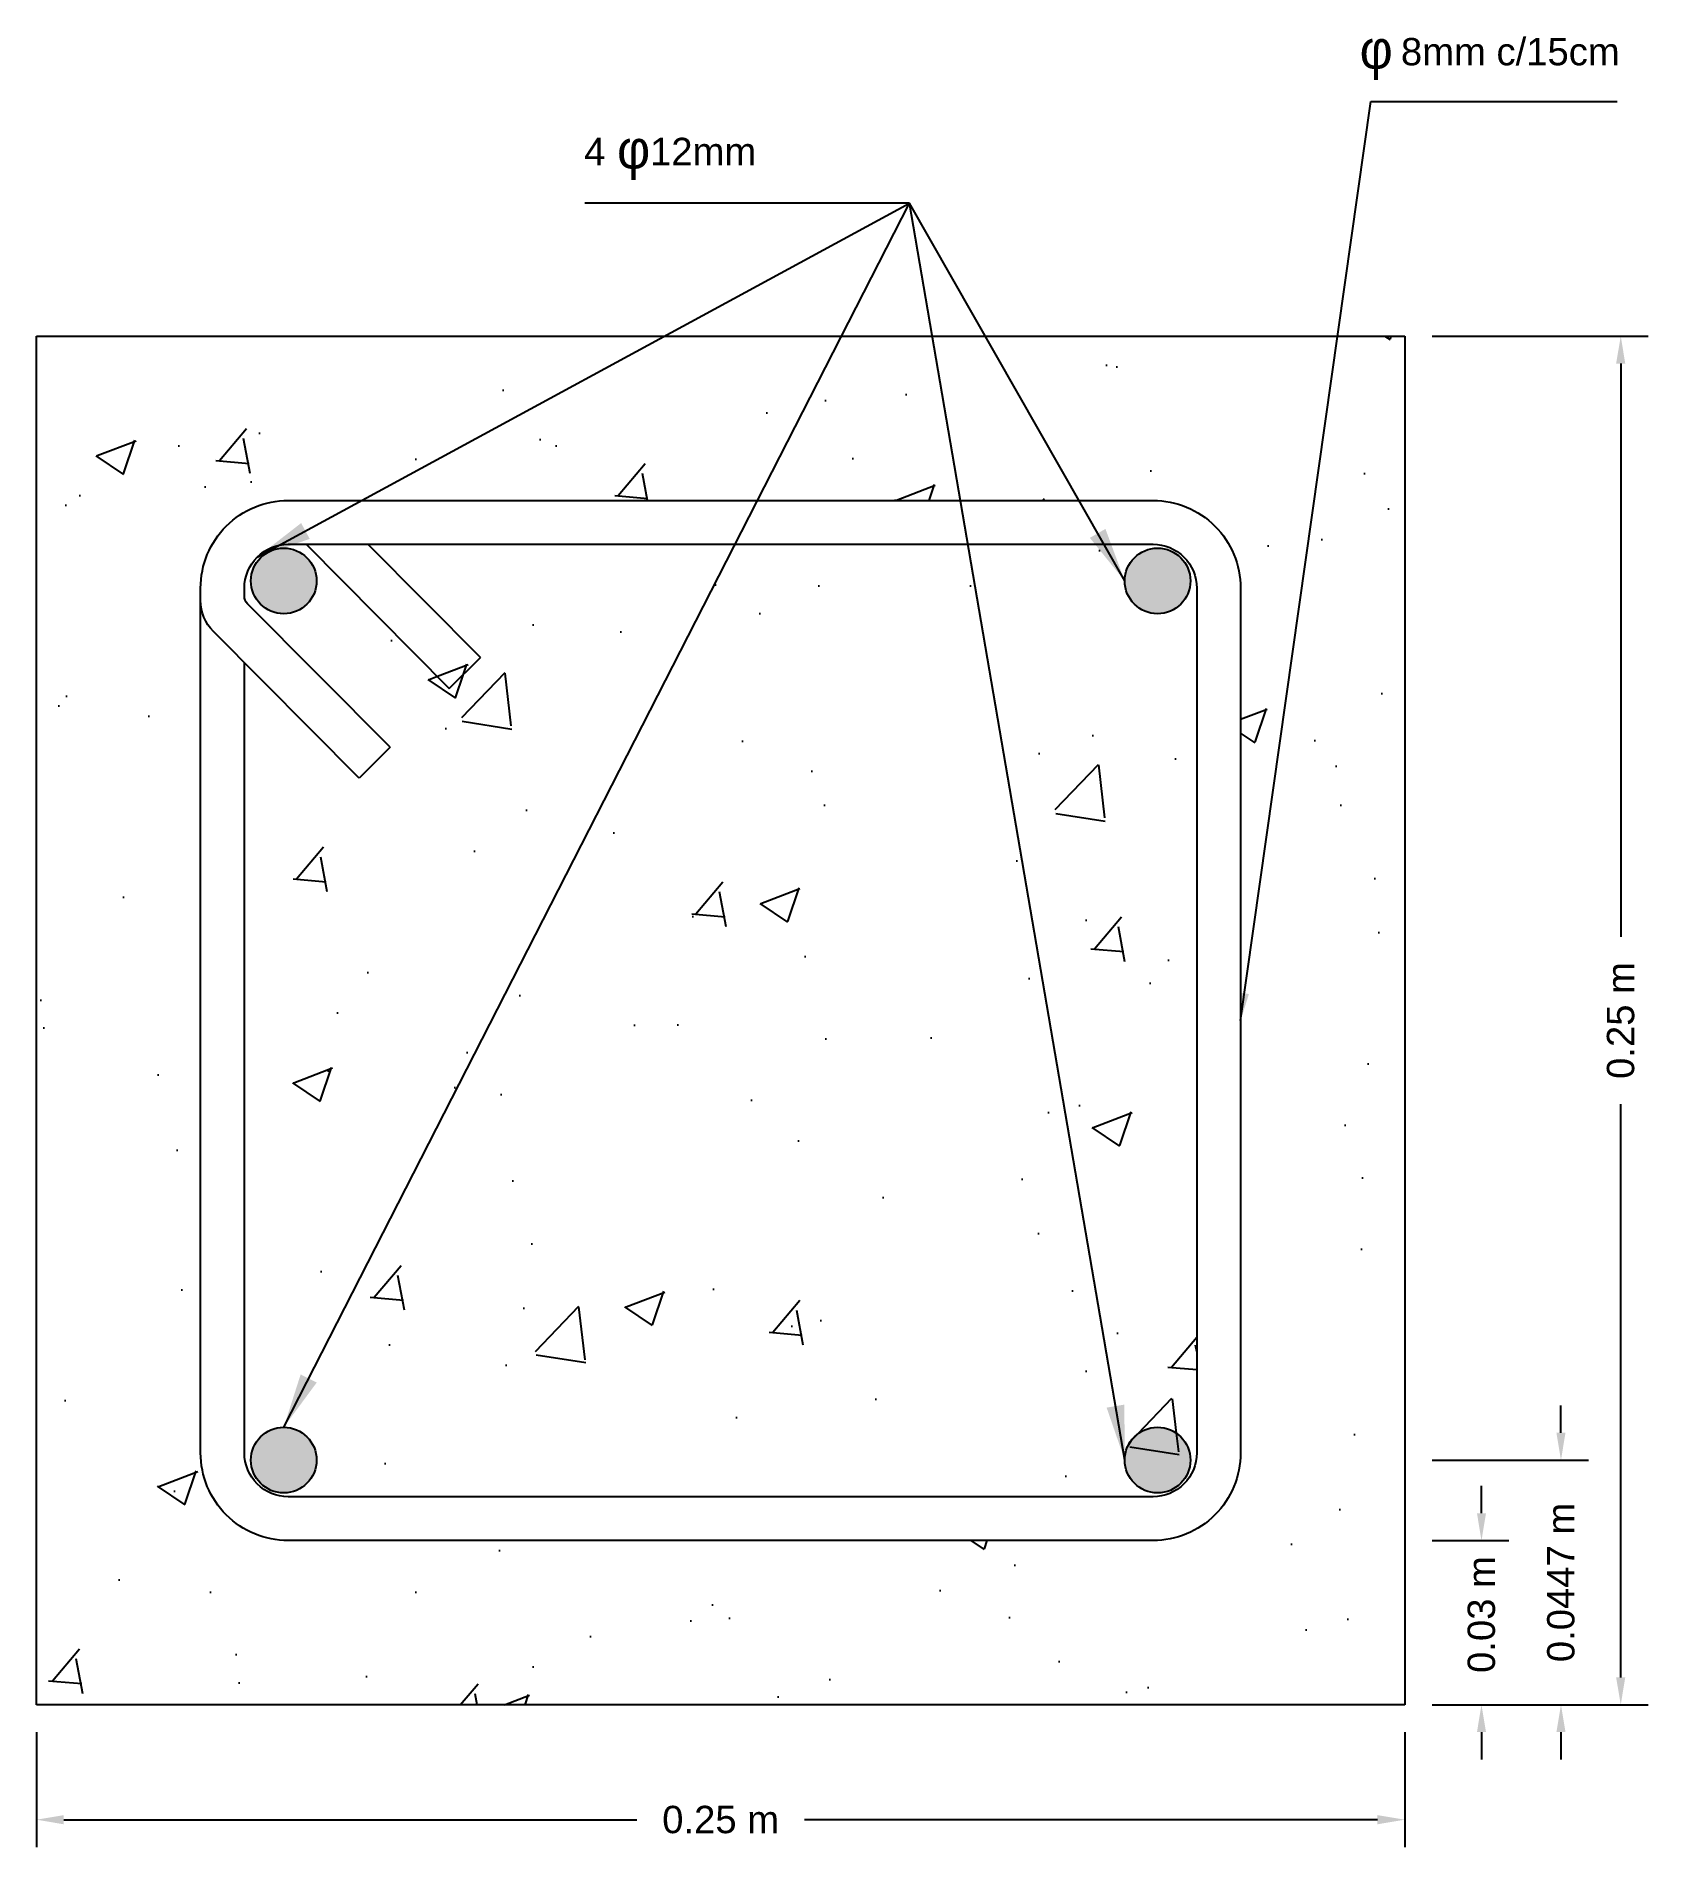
# Model space of a CAD drawing. Extents: x 215.1 to 274.5, y 29.4 to 64.1.
# Drawn here: x 274.1862 to 274.4831, y 48.4614 to 48.7945 of the extents above.
import ezdxf

# ---------------------------------------------------------------- set-up
doc = ezdxf.new("R2010")
doc.units = 0
doc.layers.get('0').update_dxf_attribs({"linetype": 'CONTINUOUS'})
doc.layers.get('Defpoints').update_dxf_attribs({"linetype": 'CONTINUOUS'})
for name, color, linetype in [('Armadura', 5, 'CONTINUOUS'), ('Cotas', 3, 'CONTINUOUS'), ('Hatch', 8, 'CONTINUOUS')]:
    doc.layers.add(name, color=color, linetype=linetype)
doc.styles.add('Griego', font='symbol.ttf', dxfattribs={"height": 0.02})
doc.styles.get("Standard").update_dxf_attribs({"font": 'arial.ttf', "height": 0.005})
doc.dimstyles.new('ISO-25', dxfattribs={"dimtxt": 0.01, "dimasz": 0.01, "dimexe": 0.01, "dimexo": 0.01, "dimgap": 0.01, "dimtad": 1, "dimtxsty": 'Standard', "dimcen": 0.01, "dimadec": 0, "dimazin": 0, "dimtfac": 1, "dimtmove": 0, "dimatfit": 3, "dimfxl": 0, "dimarcsym": 0})
doc.dimstyles.get("Standard").update_dxf_attribs({"dimtxt": 0.18, "dimasz": 0.005, "dimexe": 0.005, "dimexo": 0.005, "dimgap": 0.005, "dimtad": 0, "dimzin": 0, "dimdsep": 46, "dimtxsty": 'Standard', "dimcen": 0.005, "dimadec": 0, "dimazin": 0, "dimtfac": 1, "dimtofl": 0, "dimtmove": 0, "dimatfit": 3, "dimfxl": 0, "dimtolj": 1, "dimtzin": 0, "dimarcsym": 0})
pattern_1 = [(50, (0, 0), (0.072873868, -0.006375634), [0.00762, -0.08382]), (355, (0, 0), (-0.01409713, 0.076422657), [0.006096, -0.067056]), (100.451, (0.00607, -0.00053), (0.058777, 0.070046675), [0.006476, -0.071236]), (46.1842, (0, 0.02032), (0.108431616, -0.01681693), [0.01143, -0.12573]), (96.6356, (0.00904, 0.01892), (0.094961694, 0.098970222), [0.009714, -0.106854]), (351.184, (0, 0.02032), (0.094961842, 0.098970047), [0.009144, -0.100584]), (21, (0.01016, 0.01524), (0.060645952, -0.040906207), [0.00762, -0.08382]), (326, (0.01016, 0.01524), (0.024720811, 0.073675186), [0.006096, -0.067056]), (71.4514, (0.015214, 0.01183), (0.085366596, 0.032769143), [0.006476, -0.071236]), (37.5, (0, 0), (0.0012354413, 0.0338220155), [0, -0.0662432, 0, -0.068072, 0, -0.06731]), (7.5, (0, 0), (0.026727865, 0.04007223), [0, -0.0388112, 0, -0.0647192, 0, -0.025654]), (327.5, (-0.022657, 0), (0.054236238, -0.0022914976), [0, -0.0254, 0, -0.079248, 0, -0.105156]), (317.5, (-0.032817, 0), (0.0592516726, 0.0101705964), [0, -0.03302, 0, -0.0526288, 0, -0.074676])]

# ---------------------------------------------------------------- blocks, each defined once
blk = doc.blocks.new('*D254')
at = {"layer": 'Cotas', "color": 0, "lineweight": -2}
for p, q in [((274.18621, 48.4848), (274.18621, 48.46381)), ((274.43621, 48.4848), (274.43621, 48.46381)), ((274.19121, 48.46881), (274.29591, 48.46881)), ((274.43121, 48.46881), (274.32652, 48.46881))]:
    blk.add_line(p, q, dxfattribs=at)
at = {"layer": 'Cotas', "color": 0}
for points in [[(274.19121, 48.46964), (274.19121, 48.46797), (274.18621, 48.46881)], [(274.43121, 48.46964), (274.43121, 48.46797), (274.43621, 48.46881)]]:
    blk.add_solid(points, dxfattribs=at)
at = {"layer": 'Defpoints', "color": 0}
for p in [(274.18621, 48.4898), (274.43621, 48.4898), (274.43621, 48.46881)]:
    blk.add_point(p, dxfattribs=at)
at = {"layer": 'Cotas', "color": 0, "insert": (274.31121, 48.46881), "char_height": 0.005, "attachment_point": 5}
blk.add_mtext('\\A1;0.25 m', dxfattribs=at)
blk = doc.blocks.new('*D255')
at = {"layer": 'Cotas', "color": 0, "lineweight": -2}
for p, q in [((274.44121, 48.7398), (274.48066, 48.7398)), ((274.47566, 48.7348), (274.47566, 48.6301)), ((274.47566, 48.4948), (274.47566, 48.59949)), ((274.44121, 48.4898), (274.48066, 48.4898))]:
    blk.add_line(p, q, dxfattribs=at)
at = {"layer": 'Cotas', "color": 0}
for points in [[(274.47482, 48.7348), (274.47649, 48.7348), (274.47566, 48.7398)], [(274.47482, 48.4948), (274.47649, 48.4948), (274.47566, 48.4898)]]:
    blk.add_solid(points, dxfattribs=at)
at = {"layer": 'Defpoints', "color": 0}
for p in [(274.43621, 48.7398), (274.47566, 48.7398), (274.43621, 48.4898)]:
    blk.add_point(p, dxfattribs=at)
at = {"layer": 'Cotas', "color": 0, "insert": (274.47566, 48.6148), "char_height": 0.005, "attachment_point": 5, "rotation": 90}
blk.add_mtext('\\A1;0.25 m', dxfattribs=at)
blk = doc.blocks.new('*D256')
at = {"layer": 'Cotas', "color": 0, "lineweight": -2}
for p, q in [((274.45022, 48.5248), (274.45022, 48.5298)), ((274.44121, 48.5198), (274.45522, 48.5198)), ((274.44121, 48.4898), (274.45522, 48.4898)), ((274.45022, 48.4848), (274.45022, 48.4798))]:
    blk.add_line(p, q, dxfattribs=at)
at = {"layer": 'Cotas', "color": 0}
for points in [[(274.44939, 48.5248), (274.45105, 48.5248), (274.45022, 48.5198)], [(274.44939, 48.4848), (274.45105, 48.4848), (274.45022, 48.4898)]]:
    blk.add_solid(points, dxfattribs=at)
at = {"layer": 'Defpoints', "color": 0}
for p in [(274.43621, 48.5198), (274.43621, 48.4898), (274.45022, 48.4898)]:
    blk.add_point(p, dxfattribs=at)
at = {"layer": 'Cotas', "color": 0, "insert": (274.45022, 48.50629), "char_height": 0.005, "attachment_point": 5, "rotation": 90}
blk.add_mtext('\\A1;0.03 m', dxfattribs=at)
blk = doc.blocks.new('*D257')
at = {"layer": 'Cotas', "color": 0, "lineweight": -2}
for p, q in [((274.46474, 48.5395), (274.46474, 48.5445)), ((274.44121, 48.5345), (274.46974, 48.5345)), ((274.44121, 48.4898), (274.46974, 48.4898)), ((274.46474, 48.4848), (274.46474, 48.4798))]:
    blk.add_line(p, q, dxfattribs=at)
at = {"layer": 'Cotas', "color": 0}
for points in [[(274.46391, 48.5395), (274.46557, 48.5395), (274.46474, 48.5345)], [(274.46391, 48.4848), (274.46557, 48.4848), (274.46474, 48.4898)]]:
    blk.add_solid(points, dxfattribs=at)
at = {"layer": 'Defpoints', "color": 0}
for p in [(274.43621, 48.5345), (274.43621, 48.4898), (274.46474, 48.4898)]:
    blk.add_point(p, dxfattribs=at)
at = {"layer": 'Cotas', "color": 0, "insert": (274.46474, 48.51215), "char_height": 0.005, "attachment_point": 5, "rotation": 90}
blk.add_mtext('\\A1;0.0447 m', dxfattribs=at)

msp = doc.modelspace()

# ---------------------------------------------------------------- hatches: boundary and pattern name
for points in [[(274.22539, 48.69509, 1), (274.23739, 48.69509, 1)], [(274.39704, 48.69509, 1), (274.38504, 48.69509, 1)], [(274.22539, 48.5345, 1), (274.23739, 48.5345, 1)], [(274.38504, 48.5345, 1), (274.39704, 48.5345, 1)]]:
    msp.add_hatch(color=256).paths.add_polyline_path(points)
at = {"layer": 'Hatch'}
h = msp.add_hatch(dxfattribs=at)
h.set_pattern_fill('AR-CONC', color=256, scale=0.0004, style=0)
h.set_pattern_definition(pattern_1)
h.paths.add_polyline_path([(274.43621, 48.7398), (274.18621, 48.7398), (274.18621, 48.4898), (274.43621, 48.4898)])
h.paths.add_polyline_path([(274.40621, 48.5358, -0.414214), (274.39021, 48.5198), (274.23221, 48.5198, -0.414214), (274.21621, 48.5358), (274.21621, 48.6915), (274.21621, 48.6938, -0.414214), (274.23221, 48.7098), (274.39021, 48.7098, -0.414214), (274.40621, 48.6938)], flags=16)
h.paths.add_polyline_path([(274.24675, 48.7018), (274.26732, 48.68111), (274.26164, 48.67547), (274.23547, 48.7018)], flags=0)
h.paths.add_polyline_path([(274.38504, 48.69509, -1), (274.39704, 48.69509, -1)], flags=0)
h.paths.add_polyline_path([(274.39704, 48.5345, -1), (274.38504, 48.5345, -1)], flags=0)
h.paths.add_polyline_path([(274.22539, 48.69509, -1), (274.23739, 48.69509, -1)], flags=0)
h.paths.add_polyline_path([(274.23739, 48.5345, -1), (274.22539, 48.5345, -1)], flags=0)
h = msp.add_hatch(dxfattribs=at)
h.set_pattern_fill('AR-CONC', color=256, scale=0.0004, style=0)
h.set_pattern_definition(pattern_1)
h.paths.add_polyline_path([(274.26164, 48.67547), (274.23547, 48.7018), (274.23221, 48.7018, 0.414214), (274.22421, 48.6938), (274.22421, 48.69232, 0.19815), (274.22479, 48.69091), (274.25083, 48.66472), (274.24516, 48.65908), (274.22421, 48.68015), (274.22421, 48.5358, 0.414214), (274.23221, 48.5278), (274.39021, 48.5278, 0.414214), (274.39821, 48.5358), (274.39821, 48.6938, 0.414214), (274.39021, 48.7018), (274.24675, 48.7018), (274.26732, 48.68111)])
h.paths.add_polyline_path([(274.38504, 48.69509, -1), (274.39704, 48.69509, -1)], flags=16)
h.paths.add_polyline_path([(274.22539, 48.69509, -1), (274.23739, 48.69509, -1)], flags=16)
h.paths.add_polyline_path([(274.39704, 48.5345, -1), (274.38504, 48.5345, -1)], flags=16)
h.paths.add_polyline_path([(274.23739, 48.5345, -1), (274.22539, 48.5345, -1)], flags=16)

# ---------------------------------------------------------------- linework, layer by layer
for p, q in [((274.18621, 48.7398), (274.43621, 48.7398)), ((274.18621, 48.4898), (274.18621, 48.7398)), ((274.43621, 48.7398), (274.43621, 48.4898)), ((274.43621, 48.4898), (274.18621, 48.4898))]:
    msp.add_line(p, q)
for centre in [(274.23139, 48.69509), (274.39104, 48.69509), (274.23139, 48.5345), (274.39104, 48.5345)]:
    msp.add_circle(centre, 0.006)
at = {"layer": 'Armadura'}
for p, q in [((274.23547, 48.7018), (274.26164, 48.67547)), ((274.24675, 48.7018), (274.26732, 48.68111)), ((274.26164, 48.67547), (274.26732, 48.68111)), ((274.25083, 48.66472), (274.24516, 48.65908))]:
    msp.add_line(p, q, dxfattribs=at)
for points in [[(274.24516, 48.65908), (274.21854, 48.68586, -0.19815), (274.21621, 48.6915), (274.21621, 48.6938, -0.414214), (274.23221, 48.7098), (274.39021, 48.7098, -0.414214), (274.40621, 48.6938), (274.40621, 48.5358, -0.414214), (274.39021, 48.5198), (274.23221, 48.5198, -0.414214), (274.21621, 48.5358), (274.21621, 48.6915)], [(274.25083, 48.66472), (274.22479, 48.69091, -0.19815), (274.22421, 48.69232), (274.22421, 48.6938, -0.414214), (274.23221, 48.7018), (274.39021, 48.7018, -0.414214), (274.39821, 48.6938), (274.39821, 48.5358, -0.414214), (274.39021, 48.5278), (274.23221, 48.5278, -0.414214), (274.22421, 48.5358), (274.22421, 48.68015)]]:
    msp.add_lwpolyline(points, format="xyb", dxfattribs=at)

# ---------------------------------------------------------------- texts
at = {"layer": 'Cotas', "style": 'Griego'}
for p in [(274.42795, 48.78868), (274.29228, 48.77044)]:
    msp.add_text('f', height=0.007, dxfattribs=at).set_placement(p)
at = {"layer": 'Cotas'}
for s, p in [('8mm c/15cm', (274.4355, 48.78928)), ('4', (274.28628, 48.77104)), ('12mm', (274.29831, 48.77104))]:
    msp.add_text(s, height=0.005, dxfattribs=at).set_placement(p)

# ---------------------------------------------------------------- dimensions: what is measured, and where the dimension line sits
dim = msp.add_linear_dim(base=(274.47566, 48.7398), p1=(274.43621, 48.4898), p2=(274.43621, 48.7398), angle=90, dimstyle='Standard', override={"dimpost": ' m'}, dxfattribs=at)
dim.commit()
dim.dimension.update_dxf_attribs({"geometry": '*D255', "text_midpoint": (274.47566, 48.6148)})
for base, p1, override, picture, middle in [((274.46474, 48.4898), (274.43621, 48.5345), {"dimdec": 4, "dimpost": ' m'}, '*D257', (274.46474, 48.51215)), ((274.45022, 48.4898), (274.43621, 48.5198), {"dimpost": ' m'}, '*D256', (274.45022, 48.50629))]:
    dim = msp.add_linear_dim(base=base, p1=p1, p2=(274.43621, 48.4898), angle=90, dimstyle='Standard', override=override, dxfattribs=at)
    dim.commit()
    dim.dimension.update_dxf_attribs({"geometry": picture, "text_midpoint": middle, "dimtype": 160})
dim = msp.add_linear_dim(base=(274.43621, 48.46881), p1=(274.18621, 48.4898), p2=(274.43621, 48.4898), dimstyle='Standard', override={"dimpost": ' m'}, dxfattribs=at)
dim.commit()
dim.dimension.update_dxf_attribs({"geometry": '*D254', "text_midpoint": (274.31121, 48.46881)})

# ---------------------------------------------------------------- leaders
msp.add_leader([(274.40621, 48.6148), (274.43001, 48.78268), (274.47502, 48.78268)], dimstyle='Standard', dxfattribs=at)
for points, override in [([(274.22656, 48.69945), (274.34572, 48.7641)], {"dimgap": 0.01, "dimtad": 0}), ([(274.23139, 48.5405), (274.34572, 48.7641)], {"dimtad": 0}), ([(274.38504, 48.69509), (274.34572, 48.7641), (274.28638, 48.7641)], {"dimgap": 0.01, "dimtad": 0}), ([(274.38504, 48.5345), (274.34572, 48.7641)], {"dimtad": 0})]:
    msp.add_leader(points, dimstyle='ISO-25', override=override, dxfattribs=at)

doc.saveas('drawing.dxf')
